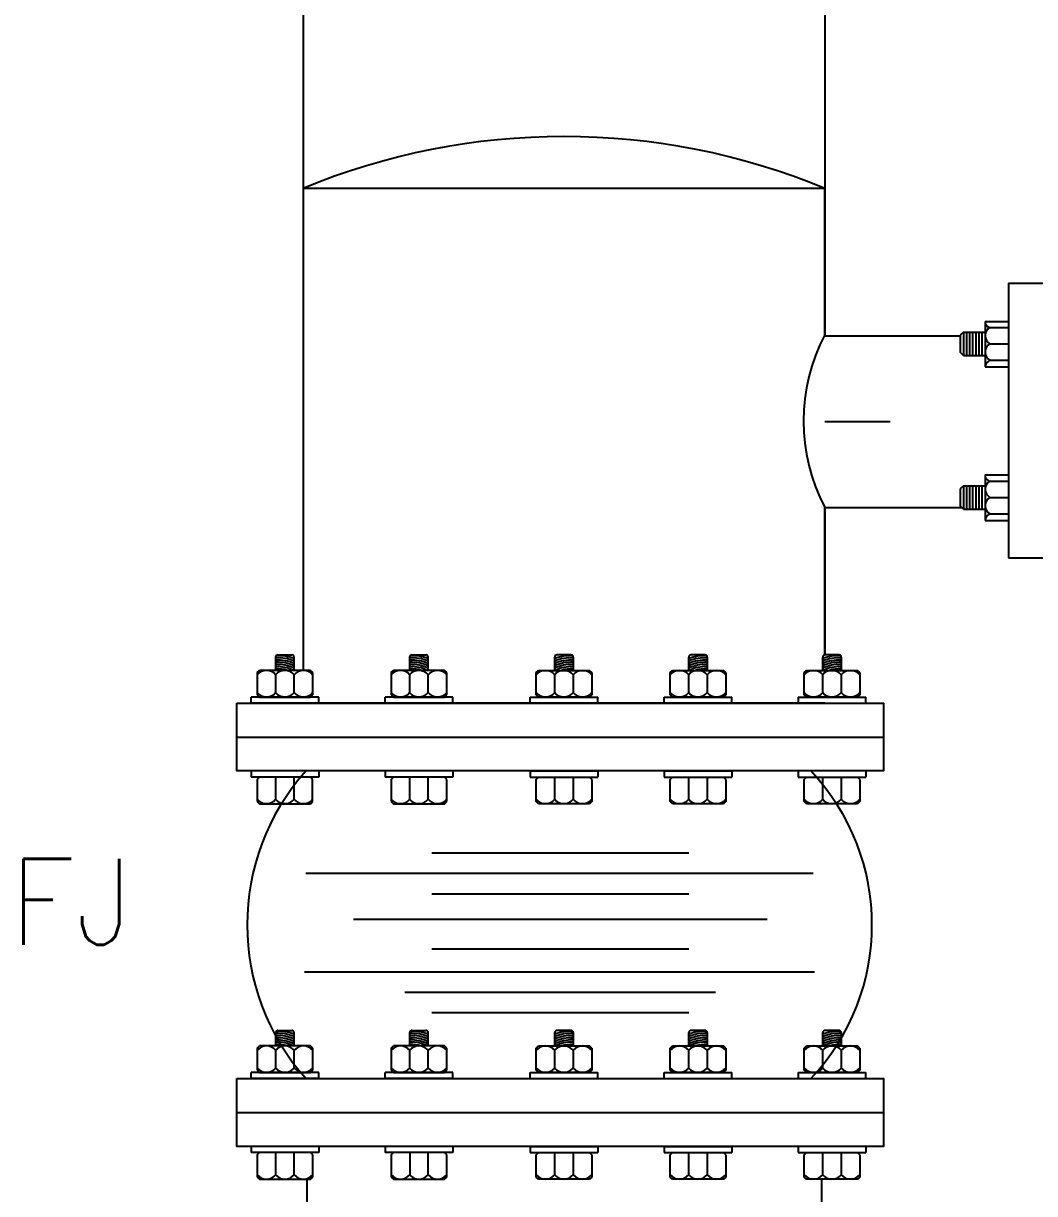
# Model space of a CAD drawing. Header units: inches. Extents: x 71784 to 88028, y -28237 to -21373.
# Drawn here: x 75886 to 76476, y -25275 to -24593 of the extents above; entities that cross this region are included whole.
import ezdxf

# ---------------------------------------------------------------- set-up
doc = ezdxf.new("R2010")
doc.units = ezdxf.units.IN
doc.header["$MEASUREMENT"] = 0
doc.layers.add('FENCE', color=1, linetype='Continuous')
doc.layers.add('M-X-BKGD', color=8, linetype='Continuous')
doc.styles.add('SIMS', font='simplex.shx')

msp = doc.modelspace()

# ---------------------------------------------------------------- linework, layer by layer
at = {"layer": 'M-X-BKGD'}
for p, q in [((76049.2, -24415.57), (76049.2, -24970.34)), ((76353.31, -24415.57), (76353.31, -24775.35)), ((76353.31, -24689.41), (76049.2, -24689.41)), ((76353.31, -24775.35), (76353.31, -24689.41)), ((76460.31, -24744.64), (76460.31, -24904.64)), ((76460.31, -24744.64), (76488.33, -24744.64)), ((76446.76, -24766.9), (76446.76, -24793.49)), ((76446.76, -24766.9), (76460.31, -24766.9)), ((76449.5, -24770.42), (76460.31, -24770.42)), ((76353.31, -24775.35), (76391.41, -24775.35)), ((76391.41, -24775.35), (76432.2, -24775.35)), ((76434, -24773.2), (76432.2, -24775.01)), ((76432.2, -24775.01), (76432.2, -24784.94)), ((76432.2, -24775.01), (76432.2, -24784.94)), ((76434, -24773.2), (76446.76, -24773.2)), ((76434, -24773.2), (76434, -24786.75)), ((76435.81, -24773.2), (76435.81, -24786.75)), ((76437.62, -24773.2), (76437.62, -24786.75)), ((76439.43, -24773.2), (76439.43, -24786.75)), ((76441.23, -24773.2), (76441.23, -24786.75)), ((76443.04, -24773.2), (76443.04, -24786.75)), ((76444.85, -24773.2), (76444.85, -24786.75)), ((76434, -24786.75), (76432.2, -24784.94)), ((76449.5, -24779.98), (76460.31, -24779.98)), ((76434, -24786.75), (76446.76, -24786.75)), ((76449.5, -24789.53), (76460.31, -24789.53)), ((76446.76, -24793.49), (76460.31, -24793.49)), ((76353.31, -24825.35), (76391.41, -24825.35)), ((76446.76, -24856.45), (76460.31, -24856.45)), ((76446.76, -24856.45), (76446.76, -24883.05)), ((76449.5, -24859.98), (76460.31, -24859.98)), ((76434, -24862.76), (76432.2, -24864.57)), ((76432.2, -24864.57), (76432.2, -24874.5)), ((76432.2, -24864.57), (76432.2, -24874.5)), ((76434, -24862.76), (76446.76, -24862.76)), ((76434, -24862.76), (76434, -24876.31)), ((76435.81, -24862.76), (76435.81, -24876.31)), ((76437.62, -24862.76), (76437.62, -24876.31)), ((76439.43, -24862.76), (76439.43, -24876.31)), ((76441.23, -24862.76), (76441.23, -24876.31)), ((76443.04, -24862.76), (76443.04, -24876.31)), ((76444.85, -24862.76), (76444.85, -24876.31)), ((76434, -24876.31), (76432.2, -24874.5)), ((76449.5, -24869.53), (76460.31, -24869.53)), ((76353.31, -24961.29), (76353.31, -24875.35)), ((76353.31, -24875.35), (76391.41, -24875.35)), ((76353.31, -24875.35), (76353.31, -24961.29)), ((76391.41, -24875.35), (76433.05, -24875.35)), ((76434, -24876.31), (76446.76, -24876.31)), ((76449.5, -24879.09), (76460.31, -24879.09)), ((76446.76, -24883.05), (76460.31, -24883.05)), ((76460.31, -24904.64), (76488.33, -24904.64)), ((76353.31, -24989.41), (76049.2, -24989.41)), ((76337.7, -24985.85), (76337.7, -24989.41)), ((76124.19, -25076.75), (76274.05, -25076.75)), ((76050.82, -25088.62), (76346.53, -25088.62)), ((76124.19, -25100.49), (76274.05, -25100.49)), ((76078.53, -25115.33), (76319.71, -25115.33)), ((76124.19, -25132.58), (76274.05, -25132.58)), ((76050.07, -25145.99), (76347.3, -25145.99)), ((76108.58, -25157.86), (76289.66, -25157.86)), ((76124.19, -25169.72), (76274.05, -25169.72)), ((76337.71, -25204.73), (76337.71, -25208.3)), ((76051.4, -25266.6), (76051.49, -25761.52)), ((76351.4, -25266.96), (76352.05, -25761.12))]:
    msp.add_line(p, q, dxfattribs=at)
at = {"layer": 'M-X-BKGD', "linetype": 'Continuous'}
for p, q in [((76033.25, -24962.59), (76033.25, -24970.31)), ((76034.55, -24961.29), (76042.75, -24961.29)), ((76044.04, -24970.31), (76044.04, -24962.59)), ((76111.35, -24962.59), (76111.35, -24970.31)), ((76112.64, -24961.29), (76120.84, -24961.29)), ((76122.14, -24970.31), (76122.14, -24962.59)), ((76195.86, -24970.31), (76195.86, -24962.59)), ((76205.35, -24961.29), (76197.15, -24961.29)), ((76206.65, -24962.59), (76206.65, -24970.31)), ((76273.95, -24970.31), (76273.95, -24962.59)), ((76283.45, -24961.29), (76275.25, -24961.29)), ((76284.74, -24962.59), (76284.74, -24970.31)), ((76352.05, -24970.31), (76352.05, -24962.59)), ((76361.54, -24961.29), (76353.34, -24961.29)), ((76362.84, -24962.59), (76362.84, -24970.31)), ((76022.46, -24971.6), (76023.76, -24970.31)), ((76022.46, -24971.6), (76022.46, -24984.55)), ((76053.54, -24970.31), (76023.76, -24970.31)), ((76033.25, -24972.89), (76033.25, -24983.22)), ((76044.04, -24983.22), (76044.04, -24972.89)), ((76054.83, -24971.6), (76053.54, -24970.31)), ((76054.83, -24984.55), (76054.83, -24971.6)), ((76100.56, -24971.6), (76101.85, -24970.31)), ((76100.56, -24971.6), (76100.56, -24984.55)), ((76131.63, -24970.31), (76101.85, -24970.31)), ((76111.35, -24972.89), (76111.35, -24983.22)), ((76122.14, -24983.22), (76122.14, -24972.89)), ((76132.93, -24971.6), (76131.63, -24970.31)), ((76132.93, -24984.55), (76132.93, -24971.6)), ((76185.07, -24971.6), (76186.36, -24970.31)), ((76185.07, -24984.55), (76185.07, -24971.6)), ((76186.36, -24970.31), (76216.14, -24970.31)), ((76195.86, -24983.22), (76195.86, -24972.89)), ((76206.65, -24972.89), (76206.65, -24983.22)), ((76217.44, -24971.6), (76216.14, -24970.31)), ((76217.44, -24971.6), (76217.44, -24984.55)), ((76263.16, -24971.6), (76264.46, -24970.31)), ((76263.16, -24984.55), (76263.16, -24971.6)), ((76264.46, -24970.31), (76294.24, -24970.31)), ((76273.95, -24983.22), (76273.95, -24972.89)), ((76284.74, -24972.89), (76284.74, -24983.22)), ((76295.53, -24971.6), (76294.24, -24970.31)), ((76295.53, -24971.6), (76295.53, -24984.55)), ((76341.26, -24971.6), (76342.55, -24970.31)), ((76341.26, -24984.55), (76341.26, -24971.6)), ((76342.55, -24970.31), (76372.33, -24970.31)), ((76352.05, -24983.22), (76352.05, -24972.89)), ((76362.84, -24972.89), (76362.84, -24983.22)), ((76373.63, -24971.6), (76372.33, -24970.31)), ((76373.63, -24971.6), (76373.63, -24984.55)), ((76058.39, -24985.85), (76018.9, -24985.85)), ((76018.9, -24989.41), (76018.9, -24985.85)), ((76058.39, -24989.41), (76018.9, -24989.41)), ((76022.46, -24984.55), (76023.76, -24985.85)), ((76023.76, -24985.85), (76053.54, -24985.85)), ((76053.54, -24985.85), (76054.83, -24984.55)), ((76058.39, -24989.41), (76058.39, -24985.85)), ((76097, -24989.41), (76097, -24985.85)), ((76136.49, -24985.85), (76097, -24985.85)), ((76136.49, -24989.41), (76097, -24989.41)), ((76100.56, -24984.55), (76101.85, -24985.85)), ((76101.85, -24985.85), (76131.63, -24985.85)), ((76131.63, -24985.85), (76132.93, -24984.55)), ((76136.49, -24989.41), (76136.49, -24985.85)), ((76181.51, -24985.85), (76221, -24985.85)), ((76181.51, -24989.41), (76181.51, -24985.85)), ((76181.51, -24989.41), (76221, -24989.41)), ((76186.36, -24985.85), (76185.07, -24984.55)), ((76216.14, -24985.85), (76186.36, -24985.85)), ((76217.44, -24984.55), (76216.14, -24985.85)), ((76221, -24989.41), (76221, -24985.85)), ((76259.6, -24989.41), (76259.6, -24985.85)), ((76259.6, -24985.85), (76299.09, -24985.85)), ((76259.6, -24989.41), (76299.09, -24989.41)), ((76264.46, -24985.85), (76263.16, -24984.55)), ((76294.24, -24985.85), (76264.46, -24985.85)), ((76295.53, -24984.55), (76294.24, -24985.85)), ((76299.09, -24989.41), (76299.09, -24985.85)), ((76337.7, -24985.85), (76377.19, -24985.85)), ((76342.55, -24985.85), (76341.26, -24984.55)), ((76372.33, -24985.85), (76342.55, -24985.85)), ((76373.63, -24984.55), (76372.33, -24985.85)), ((76377.19, -24989.41), (76377.19, -24985.85)), ((76010.71, -25009.19), (76387.52, -25009.19)), ((76058.39, -25028.98), (76018.9, -25028.98)), ((76018.9, -25028.98), (76018.9, -25032.54)), ((76058.39, -25028.98), (76058.39, -25032.54)), ((76097, -25028.98), (76097, -25032.54)), ((76136.49, -25028.98), (76097, -25028.98)), ((76136.49, -25028.98), (76136.49, -25032.54)), ((76181.51, -25028.98), (76221, -25028.98)), ((76181.51, -25028.98), (76181.51, -25032.54)), ((76221, -25028.98), (76221, -25032.54)), ((76259.6, -25028.98), (76259.6, -25032.54)), ((76259.6, -25028.98), (76299.09, -25028.98)), ((76299.09, -25028.98), (76299.09, -25032.54)), ((76337.7, -25028.98), (76337.7, -25032.54)), ((76377.19, -25028.98), (76377.19, -25032.54)), ((76058.39, -25032.54), (76018.9, -25032.54)), ((76022.47, -25033.84), (76023.76, -25032.54)), ((76022.47, -25033.84), (76022.47, -25046.78)), ((76033.25, -25032.54), (76033.25, -25045.45)), ((76044.04, -25045.45), (76044.04, -25032.54)), ((76054.82, -25033.84), (76053.53, -25032.54)), ((76054.82, -25046.78), (76054.82, -25033.84)), ((76136.49, -25032.54), (76097, -25032.54)), ((76100.56, -25033.84), (76101.86, -25032.54)), ((76100.56, -25033.84), (76100.56, -25046.78)), ((76111.35, -25032.54), (76111.35, -25045.45)), ((76122.14, -25045.45), (76122.14, -25032.54)), ((76132.92, -25033.84), (76131.63, -25032.54)), ((76132.92, -25046.78), (76132.92, -25033.84)), ((76181.51, -25032.54), (76221, -25032.54)), ((76185.07, -25033.84), (76186.37, -25032.54)), ((76185.07, -25046.78), (76185.07, -25033.84)), ((76195.86, -25045.45), (76195.86, -25032.54)), ((76206.65, -25032.54), (76206.65, -25045.45)), ((76217.43, -25033.84), (76216.14, -25032.54)), ((76217.43, -25033.84), (76217.43, -25046.78)), ((76259.6, -25032.54), (76299.09, -25032.54)), ((76263.17, -25033.84), (76264.46, -25032.54)), ((76263.17, -25046.78), (76263.17, -25033.84)), ((76273.96, -25045.45), (76273.96, -25032.54)), ((76284.74, -25032.54), (76284.74, -25045.45)), ((76295.53, -25033.84), (76294.23, -25032.54)), ((76295.53, -25033.84), (76295.53, -25046.78)), ((76337.7, -25032.54), (76377.19, -25032.54)), ((76341.27, -25033.84), (76342.56, -25032.54)), ((76341.27, -25046.78), (76341.27, -25033.84)), ((76352.05, -25045.45), (76352.05, -25032.54)), ((76362.84, -25032.54), (76362.84, -25045.45)), ((76373.62, -25033.84), (76372.33, -25032.54)), ((76373.62, -25033.84), (76373.62, -25046.78)), ((76022.47, -25046.78), (76023.76, -25048.07)), ((76023.76, -25048.07), (76053.53, -25048.07)), ((76053.53, -25048.07), (76054.82, -25046.78)), ((76100.56, -25046.78), (76101.86, -25048.07)), ((76101.86, -25048.07), (76131.63, -25048.07)), ((76131.63, -25048.07), (76132.92, -25046.78)), ((76186.37, -25048.07), (76185.07, -25046.78)), ((76216.14, -25048.07), (76186.37, -25048.07)), ((76217.43, -25046.78), (76216.14, -25048.07)), ((76264.46, -25048.07), (76263.17, -25046.78)), ((76294.23, -25048.07), (76264.46, -25048.07)), ((76295.53, -25046.78), (76294.23, -25048.07)), ((76342.56, -25048.07), (76341.27, -25046.78)), ((76372.33, -25048.07), (76342.56, -25048.07)), ((76373.62, -25046.78), (76372.33, -25048.07)), ((76033.26, -25181.48), (76033.26, -25189.2)), ((76034.55, -25180.18), (76042.75, -25180.18)), ((76044.05, -25189.2), (76044.05, -25181.48)), ((76111.35, -25181.48), (76111.35, -25189.2)), ((76112.65, -25180.18), (76120.85, -25180.18)), ((76122.14, -25189.2), (76122.14, -25181.48)), ((76195.86, -25189.2), (76195.86, -25181.48)), ((76205.36, -25180.18), (76197.16, -25180.18)), ((76206.65, -25181.48), (76206.65, -25189.2)), ((76273.96, -25189.2), (76273.96, -25181.48)), ((76283.45, -25180.18), (76275.25, -25180.18)), ((76284.75, -25181.48), (76284.75, -25189.2)), ((76352.06, -25189.2), (76352.06, -25181.48)), ((76361.55, -25180.18), (76353.35, -25180.18)), ((76362.85, -25181.48), (76362.85, -25189.2)), ((76022.47, -25190.49), (76023.76, -25189.2)), ((76022.47, -25190.49), (76022.47, -25203.44)), ((76053.54, -25189.2), (76023.76, -25189.2)), ((76033.26, -25191.78), (76033.26, -25202.11)), ((76044.05, -25202.11), (76044.05, -25191.78)), ((76054.84, -25190.49), (76053.54, -25189.2)), ((76054.84, -25203.44), (76054.84, -25190.49)), ((76100.56, -25190.49), (76101.86, -25189.2)), ((76100.56, -25190.49), (76100.56, -25203.44)), ((76131.64, -25189.2), (76101.86, -25189.2)), ((76111.35, -25191.78), (76111.35, -25202.11)), ((76122.14, -25202.11), (76122.14, -25191.78)), ((76132.93, -25190.49), (76131.64, -25189.2)), ((76132.93, -25203.44), (76132.93, -25190.49)), ((76185.07, -25190.49), (76186.37, -25189.2)), ((76185.07, -25203.44), (76185.07, -25190.49)), ((76186.37, -25189.2), (76216.15, -25189.2)), ((76195.86, -25202.11), (76195.86, -25191.78)), ((76206.65, -25191.78), (76206.65, -25202.11)), ((76217.44, -25190.49), (76216.15, -25189.2)), ((76217.44, -25190.49), (76217.44, -25203.44)), ((76263.17, -25190.49), (76264.46, -25189.2)), ((76263.17, -25203.44), (76263.17, -25190.49)), ((76264.46, -25189.2), (76294.24, -25189.2)), ((76273.96, -25202.11), (76273.96, -25191.78)), ((76284.75, -25191.78), (76284.75, -25202.11)), ((76295.54, -25190.49), (76294.24, -25189.2)), ((76295.54, -25190.49), (76295.54, -25203.44)), ((76341.27, -25190.49), (76342.56, -25189.2)), ((76341.27, -25203.44), (76341.27, -25190.49)), ((76342.56, -25189.2), (76372.34, -25189.2)), ((76352.06, -25202.11), (76352.06, -25191.78)), ((76362.85, -25191.78), (76362.85, -25202.11)), ((76373.63, -25190.49), (76372.34, -25189.2)), ((76373.63, -25190.49), (76373.63, -25203.44)), ((76058.4, -25204.73), (76018.91, -25204.73)), ((76018.91, -25208.3), (76018.91, -25204.73)), ((76058.4, -25208.3), (76018.91, -25208.3)), ((76022.47, -25203.44), (76023.76, -25204.73)), ((76023.76, -25204.73), (76053.54, -25204.73)), ((76053.54, -25204.73), (76054.84, -25203.44)), ((76058.4, -25208.3), (76058.4, -25204.73)), ((76097, -25208.3), (76097, -25204.73)), ((76136.49, -25204.73), (76097, -25204.73)), ((76136.49, -25208.3), (76097, -25208.3)), ((76100.56, -25203.44), (76101.86, -25204.73)), ((76101.86, -25204.73), (76131.64, -25204.73)), ((76131.64, -25204.73), (76132.93, -25203.44)), ((76136.49, -25208.3), (76136.49, -25204.73)), ((76181.51, -25204.73), (76221, -25204.73)), ((76181.51, -25208.3), (76181.51, -25204.73)), ((76181.51, -25208.3), (76221, -25208.3)), ((76186.37, -25204.73), (76185.07, -25203.44)), ((76216.15, -25204.73), (76186.37, -25204.73)), ((76217.44, -25203.44), (76216.15, -25204.73)), ((76221, -25208.3), (76221, -25204.73)), ((76259.61, -25208.3), (76259.61, -25204.73)), ((76259.61, -25204.73), (76299.1, -25204.73)), ((76259.61, -25208.3), (76299.1, -25208.3)), ((76264.46, -25204.73), (76263.17, -25203.44)), ((76294.24, -25204.73), (76264.46, -25204.73)), ((76295.54, -25203.44), (76294.24, -25204.73)), ((76299.1, -25208.3), (76299.1, -25204.73)), ((76337.71, -25204.73), (76377.19, -25204.73)), ((76342.56, -25204.73), (76341.27, -25203.44)), ((76372.34, -25204.73), (76342.56, -25204.73)), ((76373.63, -25203.44), (76372.34, -25204.73)), ((76377.19, -25208.3), (76377.19, -25204.73)), ((76010.72, -25228.08), (76387.52, -25228.08)), ((76058.4, -25247.86), (76018.91, -25247.86)), ((76018.91, -25247.86), (76018.91, -25251.43)), ((76058.4, -25247.86), (76058.4, -25251.43)), ((76097, -25247.86), (76097, -25251.43)), ((76136.49, -25247.86), (76097, -25247.86)), ((76136.49, -25247.86), (76136.49, -25251.43)), ((76181.51, -25247.86), (76221, -25247.86)), ((76181.51, -25247.86), (76181.51, -25251.43)), ((76221, -25247.86), (76221, -25251.43)), ((76259.61, -25247.86), (76259.61, -25251.43)), ((76259.61, -25247.86), (76299.1, -25247.86)), ((76299.1, -25247.86), (76299.1, -25251.43)), ((76337.71, -25247.86), (76337.71, -25251.43)), ((76377.19, -25247.86), (76377.19, -25251.43)), ((76058.4, -25251.43), (76018.91, -25251.43)), ((76022.48, -25252.72), (76023.77, -25251.43)), ((76022.48, -25252.72), (76022.48, -25265.67)), ((76033.26, -25251.43), (76033.26, -25264.34)), ((76044.05, -25264.34), (76044.05, -25251.43)), ((76054.83, -25252.72), (76053.54, -25251.43)), ((76054.83, -25265.67), (76054.83, -25252.72)), ((76136.49, -25251.43), (76097, -25251.43)), ((76100.57, -25252.72), (76101.87, -25251.43)), ((76100.57, -25252.72), (76100.57, -25265.67)), ((76111.36, -25251.43), (76111.36, -25264.34)), ((76122.14, -25264.34), (76122.14, -25251.43)), ((76132.93, -25252.72), (76131.63, -25251.43)), ((76132.93, -25265.67), (76132.93, -25252.72)), ((76181.51, -25251.43), (76221, -25251.43)), ((76185.08, -25252.72), (76186.38, -25251.43)), ((76185.08, -25265.67), (76185.08, -25252.72)), ((76195.87, -25264.34), (76195.87, -25251.43)), ((76206.65, -25251.43), (76206.65, -25264.34)), ((76217.44, -25252.72), (76216.14, -25251.43)), ((76217.44, -25252.72), (76217.44, -25265.67)), ((76259.61, -25251.43), (76299.1, -25251.43)), ((76263.18, -25252.72), (76264.47, -25251.43)), ((76263.18, -25265.67), (76263.18, -25252.72)), ((76273.96, -25264.34), (76273.96, -25251.43)), ((76284.75, -25251.43), (76284.75, -25264.34)), ((76295.53, -25252.72), (76294.24, -25251.43)), ((76295.53, -25252.72), (76295.53, -25265.67)), ((76337.71, -25251.43), (76377.19, -25251.43)), ((76341.27, -25252.72), (76342.57, -25251.43)), ((76341.27, -25265.67), (76341.27, -25252.72)), ((76352.06, -25264.34), (76352.06, -25251.43)), ((76362.84, -25251.43), (76362.84, -25264.34)), ((76373.63, -25252.72), (76372.33, -25251.43)), ((76373.63, -25252.72), (76373.63, -25265.67)), ((76022.48, -25265.67), (76023.77, -25266.96)), ((76023.77, -25266.96), (76053.54, -25266.96)), ((76053.54, -25266.96), (76054.83, -25265.67)), ((76100.57, -25265.67), (76101.87, -25266.96)), ((76101.87, -25266.96), (76131.63, -25266.96)), ((76131.63, -25266.96), (76132.93, -25265.67)), ((76186.38, -25266.96), (76185.08, -25265.67)), ((76216.14, -25266.96), (76186.38, -25266.96)), ((76217.44, -25265.67), (76216.14, -25266.96)), ((76264.47, -25266.96), (76263.18, -25265.67)), ((76294.24, -25266.96), (76264.47, -25266.96)), ((76295.53, -25265.67), (76294.24, -25266.96)), ((76342.57, -25266.96), (76341.27, -25265.67)), ((76372.33, -25266.96), (76342.57, -25266.96)), ((76373.63, -25265.67), (76372.33, -25266.96))]:
    msp.add_line(p, q, dxfattribs=at)
for points in [[(76010.71, -24989.41), (76387.52, -24989.41), (76387.52, -25028.98), (76010.71, -25028.98)], [(76010.72, -25208.3), (76387.52, -25208.3), (76387.52, -25247.86), (76010.72, -25247.86)]]:
    msp.add_lwpolyline(points, close=True, dxfattribs=at)
at = {"layer": 'M-X-BKGD'}
for centre, radius, start, end in [((76201.25, -25056.9), 397.7, 67.52147, 112.47853), ((76449.78, -24767.41), 3.02, 178.48843, 264.78813), ((76452.28, -24775.2), 5.53, 120.15978, 177.83655), ((76448.5, -24825.01), 107.68, 152.12769, 207.87231), ((76452.28, -24775.2), 5.53, 182.16345, 239.84022), ((76452.27, -24784.76), 5.52, 120.12104, 177.30944), ((76452.27, -24784.76), 5.52, 182.69056, 239.87896), ((76451.38, -24793.77), 4.63, 113.90674, 176.59626), ((76449.78, -24856.97), 3.02, 178.48843, 264.78813), ((76452.28, -24864.76), 5.53, 120.15978, 177.83655), ((76452.28, -24864.76), 5.53, 182.16345, 239.84022), ((76452.27, -24874.31), 5.52, 120.12104, 177.30944), ((76452.27, -24874.31), 5.52, 182.69056, 239.87896), ((76451.38, -24883.33), 4.63, 113.90674, 176.59626), ((76151, -25118.63), 134.35, 138.13531, 221.86867), ((76250.11, -25118.64), 130.66, 316.66891, 43.33507)]:
    msp.add_arc(centre, radius, start, end, dxfattribs=at)
at = {"layer": 'M-X-BKGD', "linetype": 'Continuous'}
for centre, radius, start, end in [((76034.55, -24962.59), 1.29, 90, 180), ((76034.13, -24990.01), 27.03, 68.48244, 91.85934), ((76034.13, -24990.01), 28.32, 69.51152, 91.03832), ((76042.75, -24962.59), 1.29, 0, 90), ((76112.64, -24962.59), 1.29, 90, 180), ((76112.22, -24990.01), 27.03, 68.48244, 91.85934), ((76112.22, -24990.01), 28.32, 69.51152, 91.03832), ((76120.84, -24962.59), 1.29, 0, 90), ((76197.15, -24962.59), 1.29, 90, 180), ((76205.77, -24990.01), 28.32, 88.96168, 110.48848), ((76205.77, -24990.01), 27.03, 88.14066, 111.51756), ((76205.35, -24962.59), 1.29, 0, 90), ((76275.25, -24962.59), 1.29, 90, 180), ((76283.87, -24990.01), 28.32, 88.96168, 110.48848), ((76283.87, -24990.01), 27.03, 88.14066, 111.51756), ((76283.45, -24962.59), 1.29, 0, 90), ((76353.34, -24962.59), 1.29, 90, 180), ((76361.96, -24990.01), 28.32, 88.96168, 110.48848), ((76361.96, -24990.01), 27.03, 88.14066, 111.51756), ((76361.54, -24962.59), 1.29, 0, 90), ((76034.13, -24990.01), 25.73, 67.3413, 91.85934), ((76034.13, -24990.01), 24.44, 66.06807, 91.85934), ((76034.13, -24990.01), 23.14, 64.63744, 91.85934), ((76034.13, -24990.01), 21.85, 64.36191, 91.85934), ((76034.13, -24990.01), 20.55, 73.4025, 91.85934), ((76112.22, -24990.01), 25.73, 67.3413, 91.85934), ((76112.22, -24990.01), 24.44, 66.06807, 91.85934), ((76112.22, -24990.01), 23.14, 64.63744, 91.85934), ((76112.22, -24990.01), 21.85, 64.36191, 91.85934), ((76112.22, -24990.01), 20.55, 73.4025, 91.85934), ((76205.77, -24990.01), 25.73, 88.14066, 112.6587), ((76205.77, -24990.01), 24.44, 88.14066, 113.93193), ((76205.77, -24990.01), 23.14, 88.14066, 115.36256), ((76205.77, -24990.01), 21.85, 88.14066, 115.63809), ((76205.77, -24990.01), 20.55, 88.14066, 106.5975), ((76283.87, -24990.01), 25.73, 88.14066, 112.6587), ((76283.87, -24990.01), 24.44, 88.14066, 113.93193), ((76283.87, -24990.01), 23.14, 88.14066, 115.36256), ((76283.87, -24990.01), 21.85, 88.14066, 115.63809), ((76283.87, -24990.01), 20.55, 88.14066, 106.5975), ((76361.96, -24990.01), 25.73, 88.14066, 112.6587), ((76361.96, -24990.01), 24.44, 88.14066, 113.93193), ((76361.96, -24990.01), 23.14, 88.14066, 115.36256), ((76361.96, -24990.01), 21.85, 88.14066, 115.63809), ((76361.96, -24990.01), 20.55, 88.14066, 106.5975), ((76027.86, -24977.32), 6.98, 39.38487, 140.61513), ((76038.65, -24977.32), 6.98, 39.38487, 140.61513), ((76049.43, -24977.32), 6.98, 39.38487, 140.61513), ((76105.95, -24977.32), 6.98, 39.38487, 140.61513), ((76116.74, -24977.32), 6.98, 39.38487, 140.61513), ((76127.53, -24977.32), 6.98, 39.38487, 140.61513), ((76190.46, -24977.32), 6.98, 39.38487, 140.61513), ((76201.25, -24977.32), 6.98, 39.38487, 140.61513), ((76212.04, -24977.32), 6.98, 39.38487, 140.61513), ((76268.56, -24977.32), 6.98, 39.38487, 140.61513), ((76279.35, -24977.32), 6.98, 39.38487, 140.61513), ((76290.14, -24977.32), 6.98, 39.38487, 140.61513), ((76346.66, -24977.32), 6.98, 39.38487, 140.61513), ((76357.44, -24977.32), 6.98, 39.38487, 140.61513), ((76368.23, -24977.32), 6.98, 39.38487, 140.61513), ((76027.86, -24978.79), 6.98, 219.38487, 320.61513), ((76038.65, -24978.79), 6.98, 219.38487, 320.61513), ((76049.43, -24978.79), 6.98, 219.38487, 320.61513), ((76105.95, -24978.79), 6.98, 219.38487, 320.61513), ((76116.74, -24978.79), 6.98, 219.38487, 320.61513), ((76127.53, -24978.79), 6.98, 219.38487, 320.61513), ((76190.46, -24978.79), 6.98, 219.38487, 320.61513), ((76201.25, -24978.79), 6.98, 219.38487, 320.61513), ((76212.04, -24978.79), 6.98, 219.38487, 320.61513), ((76268.56, -24978.79), 6.98, 219.38487, 320.61513), ((76279.35, -24978.79), 6.98, 219.38487, 320.61513), ((76290.14, -24978.79), 6.98, 219.38487, 320.61513), ((76346.66, -24978.79), 6.98, 219.38487, 320.61513), ((76357.44, -24978.79), 6.98, 219.38487, 320.61513), ((76368.23, -24978.79), 6.98, 219.38487, 320.61513), ((76027.86, -25041.02), 6.98, 219.38487, 320.61513), ((76038.65, -25041.02), 6.98, 219.38487, 320.61513), ((76049.43, -25041.02), 6.98, 219.38487, 320.61513), ((76105.96, -25041.02), 6.98, 219.38487, 320.61513), ((76116.74, -25041.02), 6.98, 219.38487, 320.61513), ((76127.53, -25041.02), 6.98, 219.38487, 320.61513), ((76190.47, -25041.02), 6.98, 219.38487, 320.61513), ((76201.25, -25041.02), 6.98, 219.38487, 320.61513), ((76212.04, -25041.02), 6.98, 219.38487, 320.61513), ((76268.56, -25041.02), 6.98, 219.38487, 320.61513), ((76279.35, -25041.02), 6.98, 219.38487, 320.61513), ((76290.13, -25041.02), 6.98, 219.38487, 320.61513), ((76346.66, -25041.02), 6.98, 219.38487, 320.61513), ((76357.44, -25041.02), 6.98, 219.38487, 320.61513), ((76368.23, -25041.02), 6.98, 219.38487, 320.61513), ((76034.55, -25181.48), 1.29, 90, 180), ((76034.13, -25208.89), 28.32, 69.51152, 91.03832), ((76042.75, -25181.48), 1.29, 0, 90), ((76112.65, -25181.48), 1.29, 90, 180), ((76112.23, -25208.89), 28.32, 69.51152, 91.03832), ((76120.85, -25181.48), 1.29, 0, 90), ((76197.16, -25181.48), 1.29, 90, 180), ((76205.78, -25208.89), 28.32, 88.96168, 110.48848), ((76205.36, -25181.48), 1.29, 0, 90), ((76275.25, -25181.48), 1.29, 90, 180), ((76283.87, -25208.89), 28.32, 88.96168, 110.48848), ((76283.45, -25181.48), 1.29, 0, 90), ((76353.35, -25181.48), 1.29, 90, 180), ((76361.97, -25208.89), 28.32, 88.96168, 110.48848), ((76361.55, -25181.48), 1.29, 0, 90), ((76034.13, -25208.89), 27.03, 68.48244, 91.85934), ((76034.13, -25208.89), 25.73, 67.3413, 91.85934), ((76034.13, -25208.89), 24.44, 66.06807, 91.85934), ((76034.13, -25208.89), 23.14, 64.63744, 91.85934), ((76034.13, -25208.89), 21.85, 64.36191, 91.85934), ((76112.23, -25208.89), 27.03, 68.48244, 91.85934), ((76112.23, -25208.89), 25.73, 67.3413, 91.85934), ((76112.23, -25208.89), 24.44, 66.06807, 91.85934), ((76112.23, -25208.89), 23.14, 64.63744, 91.85934), ((76112.23, -25208.89), 21.85, 64.36191, 91.85934), ((76205.78, -25208.89), 27.03, 88.14066, 111.51756), ((76205.78, -25208.89), 25.73, 88.14066, 112.6587), ((76205.78, -25208.89), 24.44, 88.14066, 113.93193), ((76205.78, -25208.89), 23.14, 88.14066, 115.36256), ((76205.78, -25208.89), 21.85, 88.14066, 115.63809), ((76283.87, -25208.89), 27.03, 88.14066, 111.51756), ((76283.87, -25208.89), 25.73, 88.14066, 112.6587), ((76283.87, -25208.89), 24.44, 88.14066, 113.93193), ((76283.87, -25208.89), 23.14, 88.14066, 115.36256), ((76283.87, -25208.89), 21.85, 88.14066, 115.63809), ((76361.97, -25208.89), 27.03, 88.14066, 111.51756), ((76361.97, -25208.89), 25.73, 88.14066, 112.6587), ((76361.97, -25208.89), 24.44, 88.14066, 113.93193), ((76361.97, -25208.89), 23.14, 88.14066, 115.36256), ((76361.97, -25208.89), 21.85, 88.14066, 115.63809), ((76027.86, -25196.21), 6.98, 39.38487, 140.61513), ((76038.65, -25196.21), 6.98, 39.38487, 140.61513), ((76034.13, -25208.89), 20.55, 73.4025, 91.85934), ((76049.44, -25196.21), 6.98, 39.38487, 140.61513), ((76105.96, -25196.21), 6.98, 39.38487, 140.61513), ((76116.75, -25196.21), 6.98, 39.38487, 140.61513), ((76112.23, -25208.89), 20.55, 73.4025, 91.85934), ((76127.54, -25196.21), 6.98, 39.38487, 140.61513), ((76190.47, -25196.21), 6.98, 39.38487, 140.61513), ((76201.26, -25196.21), 6.98, 39.38487, 140.61513), ((76205.78, -25208.89), 20.55, 88.14066, 106.5975), ((76212.05, -25196.21), 6.98, 39.38487, 140.61513), ((76268.57, -25196.21), 6.98, 39.38487, 140.61513), ((76279.36, -25196.21), 6.98, 39.38487, 140.61513), ((76283.87, -25208.89), 20.55, 88.14066, 106.5975), ((76290.14, -25196.21), 6.98, 39.38487, 140.61513), ((76346.66, -25196.21), 6.98, 39.38487, 140.61513), ((76357.45, -25196.21), 6.98, 39.38487, 140.61513), ((76361.97, -25208.89), 20.55, 88.14066, 106.5975), ((76368.24, -25196.21), 6.98, 39.38487, 140.61513), ((76027.86, -25197.68), 6.98, 219.38487, 320.61513), ((76038.65, -25197.68), 6.98, 219.38487, 320.61513), ((76049.44, -25197.68), 6.98, 219.38487, 320.61513), ((76105.96, -25197.68), 6.98, 219.38487, 320.61513), ((76116.75, -25197.68), 6.98, 219.38487, 320.61513), ((76127.54, -25197.68), 6.98, 219.38487, 320.61513), ((76190.47, -25197.68), 6.98, 219.38487, 320.61513), ((76201.26, -25197.68), 6.98, 219.38487, 320.61513), ((76212.05, -25197.68), 6.98, 219.38487, 320.61513), ((76268.57, -25197.68), 6.98, 219.38487, 320.61513), ((76279.36, -25197.68), 6.98, 219.38487, 320.61513), ((76290.14, -25197.68), 6.98, 219.38487, 320.61513), ((76346.66, -25197.68), 6.98, 219.38487, 320.61513), ((76357.45, -25197.68), 6.98, 219.38487, 320.61513), ((76368.24, -25197.68), 6.98, 219.38487, 320.61513), ((76027.87, -25259.91), 6.98, 219.38487, 320.61513), ((76038.65, -25259.91), 6.98, 219.38487, 320.61513), ((76049.44, -25259.91), 6.98, 219.38487, 320.61513), ((76105.96, -25259.91), 6.98, 219.38487, 320.61513), ((76116.75, -25259.91), 6.98, 219.38487, 320.61513), ((76127.53, -25259.91), 6.98, 219.38487, 320.61513), ((76190.47, -25259.91), 6.98, 219.38487, 320.61513), ((76201.26, -25259.91), 6.98, 219.38487, 320.61513), ((76212.04, -25259.91), 6.98, 219.38487, 320.61513), ((76268.57, -25259.91), 6.98, 219.38487, 320.61513), ((76279.36, -25259.91), 6.98, 219.38487, 320.61513), ((76290.14, -25259.91), 6.98, 219.38487, 320.61513), ((76346.67, -25259.91), 6.98, 219.38487, 320.61513), ((76357.45, -25259.91), 6.98, 219.38487, 320.61513), ((76368.24, -25259.91), 6.98, 219.38487, 320.61513)]:
    msp.add_arc(centre, radius, start, end, dxfattribs=at)

# ---------------------------------------------------------------- texts
at = {"layer": 'FENCE', "color": 3, "insert": (75877.69, -25080.23, -422.18), "char_height": 50, "width": 249.05, "attachment_point": 1, "style": 'SIMS'}
msp.add_mtext('\\A1;FJ', dxfattribs=at)

doc.saveas('drawing.dxf')
